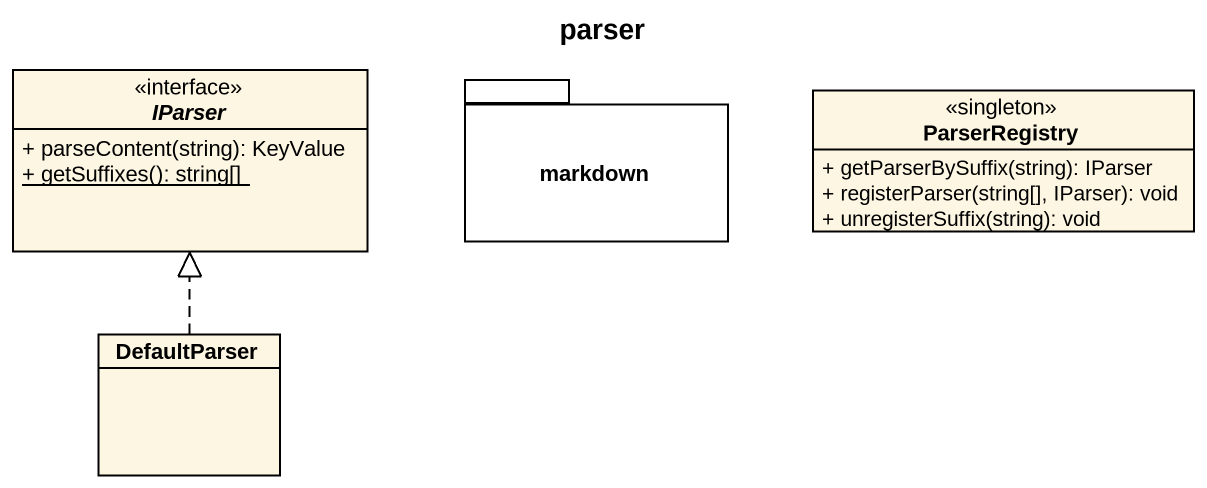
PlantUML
@startuml
title parser
hide circle
hide empty members
skinparam classAttributeIconSize 0
interface IParser {
  + parseContent(string): KeyValue
  {static} + getSuffixes(): string[]
}
package markdown {
}
class ParserRegistry <<singleton>> {
  + getParserBySuffix(string): IParser
  + registerParser(string[], IParser): void
  + unregisterSuffix(string): void
}
class DefaultParser
DefaultParser .up.|> IParser
@enduml
